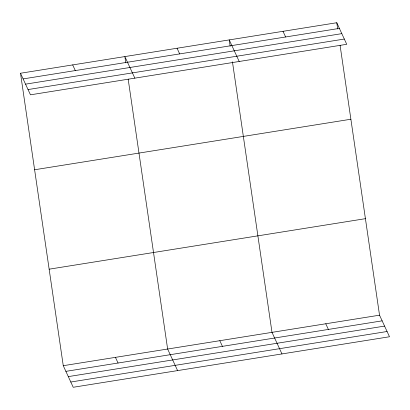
<?xml version="1.0" encoding="UTF-8"?>
<svg xmlns="http://www.w3.org/2000/svg" width="410" height="410" viewBox="0 0 410 410"><rect width="100%" height="100%" fill="white"/><g stroke="black" fill="none" stroke-linecap="round" stroke-linejoin="round"><path stroke-width="0.61" d="M20.5 73.246L336.774 22.729L346.742 44.306L30.468 94.818L20.5 73.246L63.258 365.694L73.226 387.271L389.5 336.753L379.532 315.182L340.074 45.29M23.119 78.91L339.393 28.392M25.543 84.158L341.817 33.646M28.044 89.564L344.318 39.052M34.609 169.755L350.883 119.238M49.149 269.185L365.423 218.673M63.258 365.694L379.532 315.182M65.872 371.357L382.151 320.845M68.301 376.611L384.575 326.099M70.802 382.017L387.076 331.505M283.008 31.319L285.627 36.982M239.209 61.479L229.241 39.908L230.159 46.171M325.765 323.772L328.384 329.435M177.058 48.242L179.672 53.905M281.967 353.933L271.999 332.356L232.449 61.838M134.839 78.146L124.871 56.575L125.788 62.843M219.811 340.689L222.43 346.358M72.688 64.908L75.302 70.571M177.597 370.599L167.628 349.028L128.171 79.135M115.441 357.361L118.059 363.024M336.774 22.729L337.691 28.997"/></g></svg>
